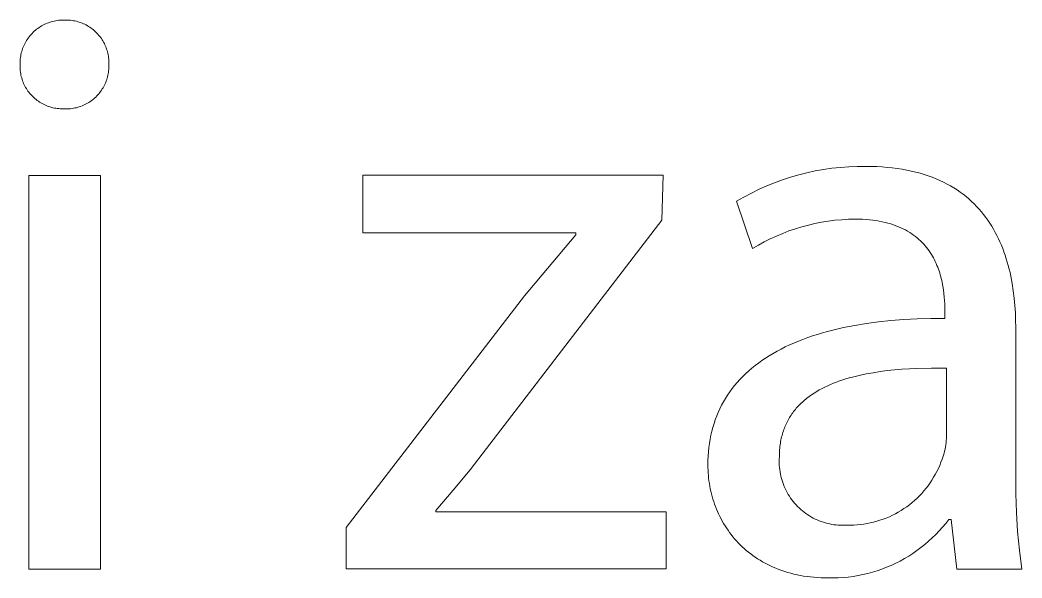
# Model space of a CAD drawing. Header units: millimetres. Extents: x 578 to 4608, y -138 to 2677.
# Drawn here: x 3466.55 to 3516.22, y -71.22 to -43.55 of the extents above; entities that cross this region are included whole.
import ezdxf

# ---------------------------------------------------------------- set-up
doc = ezdxf.new("R2010")
doc.units = ezdxf.units.MM
doc.header["$MEASUREMENT"] = 0
doc.layers.add('Domyślny', color=7, linetype='Continuous', true_color=0x000000)

msp = doc.modelspace()

# ---------------------------------------------------------------- linework, layer by layer
at = {"layer": 'Domyślny', "color": 18, "lineweight": 15, "true_color": 0x000000}
for p, q in [((3467.891, -43.712), (3467.961, -43.685)), ((3467.961, -43.685), (3468.032, -43.66)), ((3468.032, -43.66), (3468.103, -43.638)), ((3468.103, -43.638), (3468.175, -43.618)), ((3468.175, -43.618), (3468.248, -43.601)), ((3468.248, -43.601), (3468.322, -43.586)), ((3468.322, -43.586), (3468.395, -43.574)), ((3468.395, -43.574), (3468.47, -43.564)), ((3468.47, -43.564), (3468.544, -43.557)), ((3468.544, -43.557), (3468.619, -43.553)), ((3468.619, -43.553), (3468.694, -43.551)), ((3468.694, -43.551), (3468.769, -43.552)), ((3468.769, -43.552), (3468.842, -43.551)), ((3468.842, -43.551), (3468.915, -43.552)), ((3468.915, -43.552), (3468.988, -43.557)), ((3468.988, -43.557), (3469.061, -43.563)), ((3469.061, -43.563), (3469.133, -43.572)), ((3469.133, -43.572), (3469.205, -43.584)), ((3469.205, -43.584), (3469.277, -43.598)), ((3469.277, -43.598), (3469.348, -43.614)), ((3469.348, -43.614), (3469.419, -43.633)), ((3469.419, -43.633), (3469.489, -43.654)), ((3469.489, -43.654), (3469.558, -43.678)), ((3469.558, -43.678), (3469.626, -43.704)), ((3469.626, -43.704), (3469.693, -43.732)), ((3467.153, -44.213), (3467.206, -44.16)), ((3467.206, -44.16), (3467.261, -44.109)), ((3467.261, -44.109), (3467.317, -44.06)), ((3467.317, -44.06), (3467.375, -44.012)), ((3467.375, -44.012), (3467.435, -43.967)), ((3467.435, -43.967), (3467.496, -43.924)), ((3467.496, -43.924), (3467.559, -43.883)), ((3467.559, -43.883), (3467.623, -43.844)), ((3467.623, -43.844), (3467.688, -43.808)), ((3467.688, -43.808), (3467.755, -43.773)), ((3467.755, -43.773), (3467.822, -43.741)), ((3467.822, -43.741), (3467.891, -43.712)), ((3469.693, -43.732), (3469.76, -43.763)), ((3469.76, -43.763), (3469.825, -43.796)), ((3469.825, -43.796), (3469.889, -43.831)), ((3469.889, -43.831), (3469.952, -43.869)), ((3469.952, -43.869), (3470.013, -43.908)), ((3470.013, -43.908), (3470.073, -43.95)), ((3470.073, -43.95), (3470.132, -43.993)), ((3470.132, -43.993), (3470.189, -44.039)), ((3470.189, -44.039), (3470.244, -44.086)), ((3470.244, -44.086), (3470.298, -44.136)), ((3470.298, -44.136), (3470.35, -44.187)), ((3470.35, -44.187), (3470.4, -44.24)), ((3466.77, -44.764), (3466.803, -44.697)), ((3466.803, -44.697), (3466.84, -44.632)), ((3466.84, -44.632), (3466.878, -44.568)), ((3466.878, -44.568), (3466.919, -44.505)), ((3466.919, -44.505), (3466.962, -44.443)), ((3466.962, -44.443), (3467.006, -44.383)), ((3467.006, -44.383), (3467.053, -44.325)), ((3467.053, -44.325), (3467.102, -44.268)), ((3467.102, -44.268), (3467.153, -44.213)), ((3470.4, -44.24), (3470.449, -44.295)), ((3470.449, -44.295), (3470.495, -44.351)), ((3470.495, -44.351), (3470.54, -44.409)), ((3470.54, -44.409), (3470.583, -44.468)), ((3470.583, -44.468), (3470.623, -44.529)), ((3470.623, -44.529), (3470.661, -44.591)), ((3470.661, -44.591), (3470.698, -44.655)), ((3470.698, -44.655), (3470.732, -44.719)), ((3466.6, -45.259), (3466.617, -45.186)), ((3466.617, -45.186), (3466.636, -45.113)), ((3466.636, -45.113), (3466.658, -45.042)), ((3466.658, -45.042), (3466.682, -44.971)), ((3466.682, -44.971), (3466.709, -44.901)), ((3466.709, -44.901), (3466.738, -44.832)), ((3466.738, -44.832), (3466.77, -44.764)), ((3470.732, -44.719), (3470.763, -44.785)), ((3470.763, -44.785), (3470.793, -44.852)), ((3470.793, -44.852), (3470.82, -44.92)), ((3470.82, -44.92), (3470.845, -44.989)), ((3470.845, -44.989), (3470.867, -45.058)), ((3470.867, -45.058), (3470.887, -45.128)), ((3470.887, -45.128), (3470.905, -45.199)), ((3466.553, -45.705), (3466.554, -45.63)), ((3466.554, -45.63), (3466.558, -45.555)), ((3466.558, -45.555), (3466.565, -45.481)), ((3466.565, -45.481), (3466.574, -45.406)), ((3466.574, -45.406), (3466.586, -45.332)), ((3466.586, -45.332), (3466.6, -45.259)), ((3470.905, -45.199), (3470.92, -45.271)), ((3470.92, -45.271), (3470.933, -45.343)), ((3470.933, -45.343), (3470.943, -45.415)), ((3470.943, -45.415), (3470.951, -45.488)), ((3470.951, -45.488), (3470.956, -45.561)), ((3470.956, -45.561), (3470.958, -45.634)), ((3470.958, -45.634), (3470.959, -45.707)), ((3466.554, -45.78), (3466.553, -45.705)), ((3466.553, -45.852), (3466.554, -45.78)), ((3466.555, -45.925), (3466.553, -45.852)), ((3466.559, -45.997), (3466.555, -45.925)), ((3466.565, -46.069), (3466.559, -45.997)), ((3466.574, -46.141), (3466.565, -46.069)), ((3466.585, -46.213), (3466.574, -46.141)), ((3470.935, -46.147), (3470.923, -46.22)), ((3470.944, -46.074), (3470.935, -46.147)), ((3470.951, -46.001), (3470.944, -46.074)), ((3470.955, -45.927), (3470.951, -46.001)), ((3470.957, -45.853), (3470.955, -45.927)), ((3470.959, -45.707), (3470.956, -45.78)), ((3470.956, -45.78), (3470.957, -45.853)), ((3466.599, -46.284), (3466.585, -46.213)), ((3466.615, -46.354), (3466.599, -46.284)), ((3466.634, -46.424), (3466.615, -46.354)), ((3466.655, -46.494), (3466.634, -46.424)), ((3466.678, -46.562), (3466.655, -46.494)), ((3466.704, -46.63), (3466.678, -46.562)), ((3466.732, -46.697), (3466.704, -46.63)), ((3470.799, -46.644), (3470.77, -46.712)), ((3470.826, -46.575), (3470.799, -46.644)), ((3470.85, -46.506), (3470.826, -46.575)), ((3470.872, -46.435), (3470.85, -46.506)), ((3470.892, -46.364), (3470.872, -46.435)), ((3470.909, -46.292), (3470.892, -46.364)), ((3470.923, -46.22), (3470.909, -46.292)), ((3466.762, -46.762), (3466.732, -46.697)), ((3466.795, -46.827), (3466.762, -46.762)), ((3466.83, -46.891), (3466.795, -46.827)), ((3466.867, -46.953), (3466.83, -46.891)), ((3466.906, -47.014), (3466.867, -46.953)), ((3466.947, -47.074), (3466.906, -47.014)), ((3466.99, -47.132), (3466.947, -47.074)), ((3467.035, -47.188), (3466.99, -47.132)), ((3470.503, -47.152), (3470.456, -47.209)), ((3470.548, -47.093), (3470.503, -47.152)), ((3470.59, -47.033), (3470.548, -47.093)), ((3470.631, -46.971), (3470.59, -47.033)), ((3470.669, -46.908), (3470.631, -46.971)), ((3470.705, -46.844), (3470.669, -46.908)), ((3470.739, -46.778), (3470.705, -46.844)), ((3470.77, -46.712), (3470.739, -46.778)), ((3467.082, -47.244), (3467.035, -47.188)), ((3467.131, -47.297), (3467.082, -47.244)), ((3467.182, -47.349), (3467.131, -47.297)), ((3467.235, -47.399), (3467.182, -47.349)), ((3467.289, -47.447), (3467.235, -47.399)), ((3467.345, -47.493), (3467.289, -47.447)), ((3467.402, -47.537), (3467.345, -47.493)), ((3467.461, -47.579), (3467.402, -47.537)), ((3467.521, -47.62), (3467.461, -47.579)), ((3467.583, -47.658), (3467.521, -47.62)), ((3467.646, -47.694), (3467.583, -47.658)), ((3469.956, -47.641), (3469.893, -47.679)), ((3470.018, -47.601), (3469.956, -47.641)), ((3470.078, -47.559), (3470.018, -47.601)), ((3470.137, -47.515), (3470.078, -47.559)), ((3470.195, -47.469), (3470.137, -47.515)), ((3470.251, -47.42), (3470.195, -47.469)), ((3470.305, -47.37), (3470.251, -47.42)), ((3470.357, -47.318), (3470.305, -47.37)), ((3470.408, -47.265), (3470.357, -47.318)), ((3470.456, -47.209), (3470.408, -47.265)), ((3467.71, -47.727), (3467.646, -47.694)), ((3467.775, -47.759), (3467.71, -47.727)), ((3467.841, -47.788), (3467.775, -47.759)), ((3467.908, -47.815), (3467.841, -47.788)), ((3467.976, -47.84), (3467.908, -47.815)), ((3468.045, -47.862), (3467.976, -47.84)), ((3468.115, -47.882), (3468.045, -47.862)), ((3468.185, -47.9), (3468.115, -47.882)), ((3468.256, -47.915), (3468.185, -47.9)), ((3468.327, -47.928), (3468.256, -47.915)), ((3468.399, -47.938), (3468.327, -47.928)), ((3468.471, -47.946), (3468.399, -47.938)), ((3468.543, -47.951), (3468.471, -47.946)), ((3468.616, -47.954), (3468.543, -47.951)), ((3468.688, -47.954), (3468.616, -47.954)), ((3468.762, -47.958), (3468.688, -47.954)), ((3468.836, -47.959), (3468.762, -47.958)), ((3468.909, -47.958), (3468.836, -47.959)), ((3468.983, -47.954), (3468.909, -47.958)), ((3469.056, -47.948), (3468.983, -47.954)), ((3469.13, -47.939), (3469.056, -47.948)), ((3469.203, -47.928), (3469.13, -47.939)), ((3469.275, -47.914), (3469.203, -47.928)), ((3469.347, -47.898), (3469.275, -47.914)), ((3469.418, -47.879), (3469.347, -47.898)), ((3469.489, -47.857), (3469.418, -47.879)), ((3469.558, -47.833), (3469.489, -47.857)), ((3469.627, -47.807), (3469.558, -47.833)), ((3469.695, -47.779), (3469.627, -47.807)), ((3469.762, -47.748), (3469.695, -47.779)), ((3469.828, -47.714), (3469.762, -47.748)), ((3469.893, -47.679), (3469.828, -47.714)), ((3505.151, -51.227), (3505.559, -51.124)), ((3505.559, -51.124), (3505.969, -51.036)), ((3505.969, -51.036), (3506.382, -50.962)), ((3506.382, -50.962), (3506.798, -50.902)), ((3506.798, -50.902), (3507.215, -50.857)), ((3507.215, -50.857), (3507.634, -50.827)), ((3507.634, -50.827), (3508.054, -50.811)), ((3508.054, -50.811), (3508.474, -50.81)), ((3508.474, -50.81), (3508.75, -50.813)), ((3508.75, -50.813), (3509.019, -50.822)), ((3509.019, -50.822), (3509.282, -50.836)), ((3509.282, -50.836), (3509.539, -50.857)), ((3509.539, -50.857), (3509.79, -50.882)), ((3509.79, -50.882), (3510.034, -50.914)), ((3510.034, -50.914), (3510.272, -50.951)), ((3510.272, -50.951), (3510.504, -50.993)), ((3510.504, -50.993), (3510.73, -51.04)), ((3510.73, -51.04), (3510.95, -51.092)), ((3510.95, -51.092), (3511.164, -51.15)), ((3511.164, -51.15), (3511.372, -51.212)), ((3466.997, -51.255), (3470.54, -51.255)), ((3466.997, -70.782), (3466.997, -51.255)), ((3470.54, -51.255), (3470.54, -70.782)), ((3483.541, -54.11), (3483.541, -51.251)), ((3483.541, -51.251), (3498.424, -51.251)), ((3498.424, -51.251), (3498.371, -53.479)), ((3503.566, -51.776), (3503.955, -51.618)), ((3503.955, -51.618), (3504.349, -51.474)), ((3504.349, -51.474), (3504.748, -51.343)), ((3504.748, -51.343), (3505.151, -51.227)), ((3511.372, -51.212), (3511.575, -51.279)), ((3511.575, -51.279), (3511.772, -51.351)), ((3511.772, -51.351), (3511.963, -51.428)), ((3511.963, -51.428), (3512.149, -51.508)), ((3512.149, -51.508), (3512.329, -51.594)), ((3512.329, -51.594), (3512.504, -51.684)), ((3502.435, -52.331), (3502.806, -52.133)), ((3502.806, -52.133), (3503.183, -51.948)), ((3503.183, -51.948), (3503.566, -51.776)), ((3512.504, -51.684), (3512.674, -51.778)), ((3512.674, -51.778), (3512.838, -51.876)), ((3512.838, -51.876), (3512.998, -51.978)), ((3512.998, -51.978), (3513.152, -52.084)), ((3513.152, -52.084), (3513.301, -52.194)), ((3502.072, -52.541), (3502.435, -52.331)), ((3502.864, -54.89), (3502.072, -52.541)), ((3513.301, -52.194), (3513.445, -52.307)), ((3513.445, -52.307), (3513.584, -52.425)), ((3513.584, -52.425), (3513.718, -52.545)), ((3513.718, -52.545), (3513.847, -52.67)), ((3513.847, -52.67), (3513.972, -52.797)), ((3513.972, -52.797), (3514.092, -52.928)), ((3514.092, -52.928), (3514.208, -53.062)), ((3514.208, -53.062), (3514.319, -53.199)), ((3498.371, -53.479), (3489.674, -64.806)), ((3506.284, -53.579), (3505.956, -53.644)), ((3506.615, -53.526), (3506.284, -53.579)), ((3506.947, -53.484), (3506.615, -53.526)), ((3507.281, -53.454), (3506.947, -53.484)), ((3507.615, -53.434), (3507.281, -53.454)), ((3507.95, -53.427), (3507.615, -53.434)), ((3508.135, -53.429), (3507.95, -53.427)), ((3508.315, -53.435), (3508.135, -53.429)), ((3508.489, -53.446), (3508.315, -53.435)), ((3508.659, -53.46), (3508.489, -53.446)), ((3508.824, -53.478), (3508.659, -53.46)), ((3508.984, -53.5), (3508.824, -53.478)), ((3509.139, -53.526), (3508.984, -53.5)), ((3509.289, -53.555), (3509.139, -53.526)), ((3509.435, -53.588), (3509.289, -53.555)), ((3509.576, -53.624), (3509.435, -53.588)), ((3509.713, -53.663), (3509.576, -53.624)), ((3514.319, -53.199), (3514.426, -53.34)), ((3514.426, -53.34), (3514.528, -53.483)), ((3514.528, -53.483), (3514.626, -53.628)), ((3514.626, -53.628), (3514.72, -53.777)), ((3494.103, -54.11), (3483.541, -54.11)), ((3494.103, -54.204), (3494.103, -54.11)), ((3504.669, -54.014), (3504.356, -54.134)), ((3504.986, -53.905), (3504.669, -54.014)), ((3505.306, -53.807), (3504.986, -53.905)), ((3505.629, -53.72), (3505.306, -53.807)), ((3505.956, -53.644), (3505.629, -53.72)), ((3509.845, -53.706), (3509.713, -53.663)), ((3509.973, -53.752), (3509.845, -53.706)), ((3510.097, -53.801), (3509.973, -53.752)), ((3510.216, -53.852), (3510.097, -53.801)), ((3510.331, -53.907), (3510.216, -53.852)), ((3510.443, -53.964), (3510.331, -53.907)), ((3510.55, -54.024), (3510.443, -53.964)), ((3510.653, -54.087), (3510.55, -54.024)), ((3510.753, -54.151), (3510.653, -54.087)), ((3514.72, -53.777), (3514.809, -53.928)), ((3514.809, -53.928), (3514.895, -54.081)), ((3514.895, -54.081), (3514.976, -54.237)), ((3491.553, -57.237), (3494.103, -54.204)), ((3503.445, -54.557), (3503.152, -54.718)), ((3503.744, -54.405), (3503.445, -54.557)), ((3504.048, -54.264), (3503.744, -54.405)), ((3504.356, -54.134), (3504.048, -54.264)), ((3510.848, -54.219), (3510.753, -54.151)), ((3510.94, -54.288), (3510.848, -54.219)), ((3511.029, -54.36), (3510.94, -54.288)), ((3511.113, -54.433), (3511.029, -54.36)), ((3511.194, -54.509), (3511.113, -54.433)), ((3511.272, -54.586), (3511.194, -54.509)), ((3511.347, -54.665), (3511.272, -54.586)), ((3514.976, -54.237), (3515.054, -54.395)), ((3515.054, -54.395), (3515.127, -54.555)), ((3515.127, -54.555), (3515.197, -54.718)), ((3503.152, -54.718), (3502.864, -54.89)), ((3511.418, -54.746), (3511.347, -54.665)), ((3511.486, -54.829), (3511.418, -54.746)), ((3511.551, -54.912), (3511.486, -54.829)), ((3511.612, -54.998), (3511.551, -54.912)), ((3511.671, -55.084), (3511.612, -54.998)), ((3511.727, -55.172), (3511.671, -55.084)), ((3515.197, -54.718), (3515.263, -54.882)), ((3515.263, -54.882), (3515.326, -55.049)), ((3515.326, -55.049), (3515.384, -55.217)), ((3511.78, -55.261), (3511.727, -55.172)), ((3511.83, -55.351), (3511.78, -55.261)), ((3511.877, -55.441), (3511.83, -55.351)), ((3511.922, -55.533), (3511.877, -55.441)), ((3511.964, -55.625), (3511.922, -55.533)), ((3515.384, -55.217), (3515.44, -55.387)), ((3515.44, -55.387), (3515.491, -55.558)), ((3515.491, -55.558), (3515.54, -55.731)), ((3512.004, -55.718), (3511.964, -55.625)), ((3512.041, -55.811), (3512.004, -55.718)), ((3512.076, -55.904), (3512.041, -55.811)), ((3512.109, -55.998), (3512.076, -55.904)), ((3512.139, -56.093), (3512.109, -55.998)), ((3512.168, -56.187), (3512.139, -56.093)), ((3515.54, -55.731), (3515.585, -55.905)), ((3515.585, -55.905), (3515.627, -56.081)), ((3515.627, -56.081), (3515.665, -56.258)), ((3512.194, -56.281), (3512.168, -56.187)), ((3512.218, -56.376), (3512.194, -56.281)), ((3512.24, -56.47), (3512.218, -56.376)), ((3512.261, -56.563), (3512.24, -56.47)), ((3512.296, -56.75), (3512.261, -56.563)), ((3515.665, -56.258), (3515.701, -56.436)), ((3515.701, -56.436), (3515.733, -56.615)), ((3515.733, -56.615), (3515.789, -56.976)), ((3512.325, -56.934), (3512.296, -56.75)), ((3512.348, -57.115), (3512.325, -56.934)), ((3515.789, -56.976), (3515.834, -57.34)), ((3482.722, -68.725), (3491.553, -57.237)), ((3512.366, -57.293), (3512.348, -57.115)), ((3512.378, -57.466), (3512.366, -57.293)), ((3512.386, -57.633), (3512.378, -57.466)), ((3515.834, -57.34), (3515.867, -57.706)), ((3512.391, -57.795), (3512.386, -57.633)), ((3512.392, -57.95), (3512.391, -57.795)), ((3512.392, -58.352), (3512.392, -57.95)), ((3515.867, -57.706), (3515.891, -58.073)), ((3515.891, -58.073), (3515.904, -58.441)), ((3507.931, -58.698), (3508.508, -58.604)), ((3508.508, -58.604), (3509.105, -58.524)), ((3509.105, -58.524), (3509.722, -58.459)), ((3509.722, -58.459), (3510.36, -58.41)), ((3510.36, -58.41), (3511.018, -58.375)), ((3511.018, -58.375), (3511.695, -58.356)), ((3511.695, -58.356), (3512.392, -58.352)), ((3515.904, -58.441), (3515.909, -58.808)), ((3506.078, -59.144), (3506.327, -59.069)), ((3506.327, -59.069), (3506.581, -58.998)), ((3506.581, -58.998), (3506.841, -58.931)), ((3506.841, -58.931), (3507.376, -58.807)), ((3507.376, -58.807), (3507.931, -58.698)), ((3515.909, -58.808), (3515.909, -66.109)), ((3504.695, -59.667), (3504.912, -59.571)), ((3504.912, -59.571), (3505.135, -59.479)), ((3505.135, -59.479), (3505.362, -59.39)), ((3505.362, -59.39), (3505.595, -59.304)), ((3505.595, -59.304), (3505.834, -59.222)), ((3505.834, -59.222), (3506.078, -59.144)), ((3503.692, -60.201), (3503.882, -60.087)), ((3503.882, -60.087), (3504.077, -59.977)), ((3504.077, -59.977), (3504.278, -59.87)), ((3504.278, -59.87), (3504.484, -59.767)), ((3504.484, -59.767), (3504.695, -59.667)), ((3502.99, -60.69), (3503.157, -60.563)), ((3503.157, -60.563), (3503.33, -60.439)), ((3503.33, -60.439), (3503.508, -60.318)), ((3503.508, -60.318), (3503.692, -60.201)), ((3502.521, -61.093), (3502.672, -60.956)), ((3502.672, -60.956), (3502.828, -60.821)), ((3502.828, -60.821), (3502.99, -60.69)), ((3508.834, -61.041), (3508.488, -61.105)), ((3509.186, -60.987), (3508.834, -61.041)), ((3509.543, -60.941), (3509.186, -60.987)), ((3509.904, -60.903), (3509.543, -60.941)), ((3510.268, -60.872), (3509.904, -60.903)), ((3510.635, -60.849), (3510.268, -60.872)), ((3511.004, -60.832), (3510.635, -60.849)), ((3511.741, -60.816), (3511.004, -60.832)), ((3512.473, -60.822), (3511.741, -60.816)), ((3512.473, -64.204), (3512.473, -60.822)), ((3501.976, -61.679), (3502.104, -61.527)), ((3502.104, -61.527), (3502.237, -61.379)), ((3502.237, -61.379), (3502.376, -61.235)), ((3502.376, -61.235), (3502.521, -61.093)), ((3506.878, -61.566), (3506.731, -61.627)), ((3507.028, -61.508), (3506.878, -61.566)), ((3507.181, -61.453), (3507.028, -61.508)), ((3507.336, -61.401), (3507.181, -61.453)), ((3507.494, -61.351), (3507.336, -61.401)), ((3507.654, -61.303), (3507.494, -61.351)), ((3507.817, -61.259), (3507.654, -61.303)), ((3508.148, -61.177), (3507.817, -61.259)), ((3508.488, -61.105), (3508.148, -61.177)), ((3501.627, -62.153), (3501.738, -61.991)), ((3501.738, -61.991), (3501.854, -61.833)), ((3501.854, -61.833), (3501.976, -61.679)), ((3505.914, -62.055), (3505.79, -62.137)), ((3506.042, -61.976), (3505.914, -62.055)), ((3506.173, -61.9), (3506.042, -61.976)), ((3506.308, -61.827), (3506.173, -61.9)), ((3506.446, -61.758), (3506.308, -61.827)), ((3506.587, -61.691), (3506.446, -61.758)), ((3506.731, -61.627), (3506.587, -61.691)), ((3501.331, -62.657), (3501.424, -62.485)), ((3501.424, -62.485), (3501.522, -62.317)), ((3501.522, -62.317), (3501.627, -62.153)), ((3505.279, -62.548), (3505.227, -62.598)), ((3505.332, -62.499), (3505.279, -62.548)), ((3505.385, -62.451), (3505.332, -62.499)), ((3505.44, -62.403), (3505.385, -62.451)), ((3505.496, -62.357), (3505.44, -62.403)), ((3505.553, -62.311), (3505.496, -62.357)), ((3505.669, -62.223), (3505.553, -62.311)), ((3505.79, -62.137), (3505.669, -62.223)), ((3501.087, -63.19), (3501.162, -63.009)), ((3501.162, -63.009), (3501.243, -62.831)), ((3501.243, -62.831), (3501.331, -62.657)), ((3504.854, -63.03), (3504.813, -63.088)), ((3504.897, -62.973), (3504.854, -63.03)), ((3504.941, -62.916), (3504.897, -62.973)), ((3504.986, -62.861), (3504.941, -62.916)), ((3505.032, -62.807), (3504.986, -62.861)), ((3505.079, -62.753), (3505.032, -62.807)), ((3505.127, -62.701), (3505.079, -62.753)), ((3505.177, -62.649), (3505.127, -62.701)), ((3505.227, -62.598), (3505.177, -62.649)), ((3500.896, -63.753), (3500.954, -63.562)), ((3500.954, -63.562), (3501.017, -63.374)), ((3501.017, -63.374), (3501.087, -63.19)), ((3504.558, -63.522), (3504.526, -63.587)), ((3504.59, -63.457), (3504.558, -63.522)), ((3504.624, -63.393), (3504.59, -63.457)), ((3504.659, -63.33), (3504.624, -63.393)), ((3504.696, -63.268), (3504.659, -63.33)), ((3504.734, -63.207), (3504.696, -63.268)), ((3504.773, -63.147), (3504.734, -63.207)), ((3504.813, -63.088), (3504.773, -63.147)), ((3500.799, -64.144), (3500.845, -63.947)), ((3500.845, -63.947), (3500.896, -63.753)), ((3504.366, -64.004), (3504.344, -64.076)), ((3504.389, -63.932), (3504.366, -64.004)), ((3504.414, -63.861), (3504.389, -63.932)), ((3504.44, -63.791), (3504.414, -63.861)), ((3504.467, -63.722), (3504.44, -63.791)), ((3504.496, -63.654), (3504.467, -63.722)), ((3504.526, -63.587), (3504.496, -63.654)), ((3500.698, -64.754), (3500.726, -64.548)), ((3500.726, -64.548), (3500.759, -64.344)), ((3500.759, -64.344), (3500.799, -64.144)), ((3504.243, -64.536), (3504.231, -64.617)), ((3504.256, -64.457), (3504.243, -64.536)), ((3504.271, -64.379), (3504.256, -64.457)), ((3504.287, -64.302), (3504.271, -64.379)), ((3504.304, -64.225), (3504.287, -64.302)), ((3504.323, -64.15), (3504.304, -64.225)), ((3504.344, -64.076), (3504.323, -64.15)), ((3512.441, -64.621), (3512.454, -64.517)), ((3512.454, -64.517), (3512.464, -64.413)), ((3512.464, -64.413), (3512.47, -64.308)), ((3512.47, -64.308), (3512.473, -64.204)), ((3489.674, -64.806), (3488.864, -65.852)), ((3500.662, -65.177), (3500.677, -64.964)), ((3500.677, -64.964), (3500.698, -64.754)), ((3504.196, -65.035), (3504.193, -65.122)), ((3504.2, -64.949), (3504.196, -65.035)), ((3504.205, -64.864), (3504.2, -64.949)), ((3504.212, -64.781), (3504.205, -64.864)), ((3504.221, -64.698), (3504.212, -64.781)), ((3504.231, -64.617), (3504.221, -64.698)), ((3512.326, -65.133), (3512.356, -65.032)), ((3512.356, -65.032), (3512.382, -64.93)), ((3512.382, -64.93), (3512.405, -64.828)), ((3512.405, -64.828), (3512.424, -64.725)), ((3512.424, -64.725), (3512.441, -64.621)), ((3500.649, -65.613), (3500.652, -65.393)), ((3500.652, -65.393), (3500.662, -65.177)), ((3504.186, -65.318), (3504.183, -65.426)), ((3504.183, -65.426), (3504.184, -65.535)), ((3504.184, -65.535), (3504.188, -65.643)), ((3504.192, -65.21), (3504.186, -65.318)), ((3504.193, -65.122), (3504.192, -65.21)), ((3512.14, -65.641), (3512.201, -65.487)), ((3512.201, -65.487), (3512.258, -65.331)), ((3512.258, -65.331), (3512.294, -65.232)), ((3512.294, -65.232), (3512.326, -65.133)), ((3488.864, -65.852), (3488.027, -66.876)), ((3500.651, -65.745), (3500.649, -65.613)), ((3500.655, -65.878), (3500.651, -65.745)), ((3500.663, -66.01), (3500.655, -65.878)), ((3500.673, -66.142), (3500.663, -66.01)), ((3504.188, -65.643), (3504.197, -65.751)), ((3504.197, -65.751), (3504.208, -65.858)), ((3504.208, -65.858), (3504.224, -65.965)), ((3504.224, -65.965), (3504.243, -66.072)), ((3511.923, -66.088), (3512, -65.941)), ((3512, -65.941), (3512.072, -65.792)), ((3512.072, -65.792), (3512.14, -65.641)), ((3500.686, -66.274), (3500.673, -66.142)), ((3500.703, -66.405), (3500.686, -66.274)), ((3500.722, -66.536), (3500.703, -66.405)), ((3500.744, -66.667), (3500.722, -66.536)), ((3504.243, -66.072), (3504.266, -66.178)), ((3504.266, -66.178), (3504.293, -66.283)), ((3504.293, -66.283), (3504.323, -66.387)), ((3504.323, -66.387), (3504.357, -66.49)), ((3504.357, -66.49), (3504.394, -66.591)), ((3511.564, -66.646), (3511.661, -66.511)), ((3511.661, -66.511), (3511.753, -66.373)), ((3511.753, -66.373), (3511.84, -66.232)), ((3511.84, -66.232), (3511.923, -66.088)), ((3515.909, -66.109), (3515.91, -67.046)), ((3488.027, -66.876), (3487.164, -67.879)), ((3500.769, -66.797), (3500.744, -66.667)), ((3500.797, -66.926), (3500.769, -66.797)), ((3500.828, -67.054), (3500.797, -66.926)), ((3504.394, -66.591), (3504.435, -66.692)), ((3504.435, -66.692), (3504.479, -66.79)), ((3504.479, -66.79), (3504.526, -66.888)), ((3504.526, -66.888), (3504.577, -66.983)), ((3504.577, -66.983), (3504.631, -67.077)), ((3511.134, -67.15), (3511.248, -67.03)), ((3511.248, -67.03), (3511.358, -66.905)), ((3511.358, -66.905), (3511.463, -66.777)), ((3511.463, -66.777), (3511.564, -66.646)), ((3515.91, -67.046), (3515.941, -67.983)), ((3500.862, -67.182), (3500.828, -67.054)), ((3500.899, -67.309), (3500.862, -67.182)), ((3500.939, -67.435), (3500.899, -67.309)), ((3500.982, -67.56), (3500.939, -67.435)), ((3504.631, -67.077), (3504.688, -67.169)), ((3504.688, -67.169), (3504.748, -67.259)), ((3504.748, -67.259), (3504.812, -67.347)), ((3504.812, -67.347), (3504.878, -67.432)), ((3504.878, -67.432), (3504.947, -67.516)), ((3504.947, -67.516), (3505.019, -67.596)), ((3510.638, -67.591), (3510.768, -67.487)), ((3510.768, -67.487), (3510.894, -67.379)), ((3510.894, -67.379), (3511.016, -67.266)), ((3511.016, -67.266), (3511.134, -67.15)), ((3487.164, -67.879), (3487.164, -67.947)), ((3487.164, -67.947), (3498.585, -67.947)), ((3498.585, -67.947), (3498.585, -70.778)), ((3501.028, -67.684), (3500.982, -67.56)), ((3501.076, -67.807), (3501.028, -67.684)), ((3501.128, -67.929), (3501.076, -67.807)), ((3501.182, -68.049), (3501.128, -67.929)), ((3505.019, -67.596), (3505.094, -67.675)), ((3505.094, -67.675), (3505.171, -67.75)), ((3505.171, -67.75), (3505.251, -67.823)), ((3505.251, -67.823), (3505.334, -67.894)), ((3505.334, -67.894), (3505.418, -67.961)), ((3505.418, -67.961), (3505.505, -68.025)), ((3505.505, -68.025), (3505.595, -68.087)), ((3509.795, -68.115), (3509.943, -68.04)), ((3509.943, -68.04), (3510.088, -67.96)), ((3510.088, -67.96), (3510.23, -67.874)), ((3510.23, -67.874), (3510.369, -67.784)), ((3510.369, -67.784), (3510.506, -67.69)), ((3510.506, -67.69), (3510.638, -67.591)), ((3515.941, -67.983), (3516.003, -68.918)), ((3501.24, -68.169), (3501.182, -68.049)), ((3501.3, -68.287), (3501.24, -68.169)), ((3501.363, -68.403), (3501.3, -68.287)), ((3501.43, -68.518), (3501.363, -68.403)), ((3501.499, -68.632), (3501.43, -68.518)), ((3505.595, -68.087), (3505.686, -68.145)), ((3505.686, -68.145), (3505.779, -68.2)), ((3505.779, -68.2), (3505.874, -68.252)), ((3505.874, -68.252), (3505.971, -68.3)), ((3505.971, -68.3), (3506.069, -68.346)), ((3506.069, -68.346), (3506.169, -68.388)), ((3506.169, -68.388), (3506.27, -68.426)), ((3506.27, -68.426), (3506.373, -68.461)), ((3506.373, -68.461), (3506.476, -68.492)), ((3506.476, -68.492), (3506.581, -68.52)), ((3506.581, -68.52), (3506.686, -68.544)), ((3508.374, -68.555), (3508.538, -68.528)), ((3508.538, -68.528), (3508.701, -68.495)), ((3508.701, -68.495), (3508.862, -68.457)), ((3508.862, -68.457), (3509.022, -68.413)), ((3509.022, -68.413), (3509.18, -68.364)), ((3509.18, -68.364), (3509.337, -68.31)), ((3509.337, -68.31), (3509.492, -68.25)), ((3509.492, -68.25), (3509.644, -68.185)), ((3509.644, -68.185), (3509.795, -68.115)), ((3512.442, -68.518), (3512.284, -68.707)), ((3512.594, -68.324), (3512.442, -68.518)), ((3512.714, -68.324), (3512.594, -68.324)), ((3512.996, -70.78), (3512.714, -68.324)), ((3482.722, -70.778), (3482.722, -68.725)), ((3501.571, -68.744), (3501.499, -68.632)), ((3501.646, -68.855), (3501.571, -68.744)), ((3501.723, -68.963), (3501.646, -68.855)), ((3501.804, -69.07), (3501.723, -68.963)), ((3506.686, -68.544), (3506.793, -68.565)), ((3506.793, -68.565), (3506.9, -68.582)), ((3506.9, -68.582), (3507.007, -68.595)), ((3507.007, -68.595), (3507.115, -68.604)), ((3507.115, -68.604), (3507.223, -68.61)), ((3507.223, -68.61), (3507.331, -68.612)), ((3507.331, -68.612), (3507.439, -68.611)), ((3507.439, -68.611), (3507.548, -68.605)), ((3507.548, -68.605), (3507.713, -68.607)), ((3507.713, -68.607), (3507.879, -68.602)), ((3507.879, -68.602), (3508.045, -68.592)), ((3508.045, -68.592), (3508.21, -68.576)), ((3508.21, -68.576), (3508.374, -68.555)), ((3512.12, -68.89), (3511.95, -69.068)), ((3512.284, -68.707), (3512.12, -68.89)), ((3516.003, -68.918), (3516.095, -69.851)), ((3501.888, -69.176), (3501.804, -69.07)), ((3501.974, -69.279), (3501.888, -69.176)), ((3502.064, -69.38), (3501.974, -69.279)), ((3502.156, -69.479), (3502.064, -69.38)), ((3502.251, -69.577), (3502.156, -69.479)), ((3511.592, -69.405), (3511.404, -69.565)), ((3511.774, -69.239), (3511.592, -69.405)), ((3511.95, -69.068), (3511.774, -69.239)), ((3502.349, -69.672), (3502.251, -69.577)), ((3502.45, -69.765), (3502.349, -69.672)), ((3502.554, -69.855), (3502.45, -69.765)), ((3502.661, -69.944), (3502.554, -69.855)), ((3502.77, -70.03), (3502.661, -69.944)), ((3510.811, -70.004), (3510.604, -70.137)), ((3511.014, -69.865), (3510.811, -70.004)), ((3511.212, -69.718), (3511.014, -69.865)), ((3511.404, -69.565), (3511.212, -69.718)), ((3516.095, -69.851), (3516.217, -70.78)), ((3502.883, -70.113), (3502.77, -70.03)), ((3502.998, -70.194), (3502.883, -70.113)), ((3503.116, -70.273), (3502.998, -70.194)), ((3503.237, -70.348), (3503.116, -70.273)), ((3503.361, -70.421), (3503.237, -70.348)), ((3503.488, -70.492), (3503.361, -70.421)), ((3503.618, -70.559), (3503.488, -70.492)), ((3509.957, -70.493), (3509.734, -70.597)), ((3510.177, -70.382), (3509.957, -70.493)), ((3510.392, -70.263), (3510.177, -70.382)), ((3510.604, -70.137), (3510.392, -70.263)), ((3470.54, -70.782), (3466.997, -70.782)), ((3498.585, -70.778), (3482.722, -70.778)), ((3503.75, -70.624), (3503.618, -70.559)), ((3503.886, -70.686), (3503.75, -70.624)), ((3504.024, -70.744), (3503.886, -70.686)), ((3504.165, -70.8), (3504.024, -70.744)), ((3504.309, -70.852), (3504.165, -70.8)), ((3504.456, -70.901), (3504.309, -70.852)), ((3504.605, -70.947), (3504.456, -70.901)), ((3504.758, -70.99), (3504.605, -70.947)), ((3504.913, -71.029), (3504.758, -70.99)), ((3508.572, -70.999), (3508.333, -71.056)), ((3508.81, -70.934), (3508.572, -70.999)), ((3509.045, -70.862), (3508.81, -70.934)), ((3509.277, -70.781), (3509.045, -70.862)), ((3509.507, -70.693), (3509.277, -70.781)), ((3509.734, -70.597), (3509.507, -70.693)), ((3516.217, -70.78), (3512.996, -70.78)), ((3505.071, -71.065), (3504.913, -71.029)), ((3505.232, -71.098), (3505.071, -71.065)), ((3505.396, -71.126), (3505.232, -71.098)), ((3505.563, -71.151), (3505.396, -71.126)), ((3505.732, -71.173), (3505.563, -71.151)), ((3505.904, -71.191), (3505.732, -71.173)), ((3506.079, -71.204), (3505.904, -71.191)), ((3506.257, -71.214), (3506.079, -71.204)), ((3506.438, -71.22), (3506.257, -71.214)), ((3506.622, -71.222), (3506.438, -71.22)), ((3506.868, -71.224), (3506.622, -71.222)), ((3507.114, -71.216), (3506.868, -71.224)), ((3507.359, -71.201), (3507.114, -71.216)), ((3507.604, -71.177), (3507.359, -71.201)), ((3507.848, -71.145), (3507.604, -71.177)), ((3508.091, -71.104), (3507.848, -71.145)), ((3508.333, -71.056), (3508.091, -71.104))]:
    msp.add_line(p, q, dxfattribs=at)

doc.saveas('drawing.dxf')
